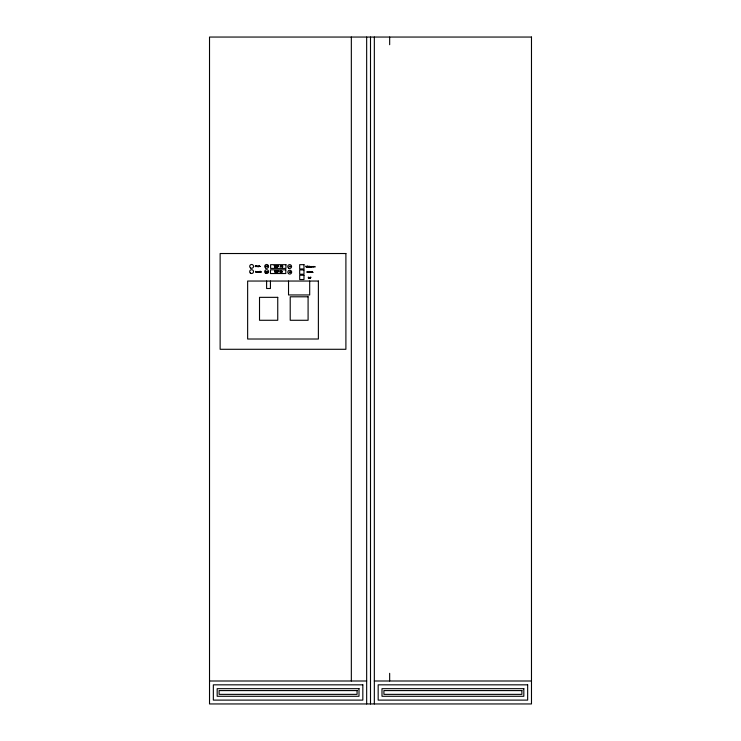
<?xml version="1.0" encoding="UTF-8"?>
<svg xmlns="http://www.w3.org/2000/svg" width="741" height="741" viewBox="0 0 741 741"><rect width="100%" height="100%" fill="white"/><g stroke="black" fill="none" stroke-linecap="round" stroke-linejoin="round"><path stroke-width="1.11" d="M266.065 266.362C267.52 266.093 264.278 266.491 265.982 266.204M256.182 266.464L256.071 266.075M256.775 272.003L256.784 271.567M313.776 266.899L313.776 266.473M267.797 266.288L268.112 266.667L267.603 266.038C265.926 267.64 267.538 264.861 267.797 266.667M258.609 272.003L258.433 271.567L258.776 272.003M261.073 272.003L260.897 271.567L261.24 272.003M309.395 266.936L309.275 266.454L309.571 266.908M311.628 266.936L311.507 266.454L311.804 266.908M314.888 266.936L314.712 266.473L315.064 266.908M267.492 271.614C265.973 273.272 267.418 270.298 268.094 272.234L267.575 271.614M275.652 272.086C274.716 270.669 277.329 270.585 275.532 270.9M276.726 272.086L276.606 270.9M277.393 271.15L277.542 271.493M277.81 272.086C276.828 270.345 279.561 270.622 278.245 271.669M280.265 272.086L280.246 270.808L281.08 270.9L281.006 272.355L281.006 270.826L280.144 270.9M277.014 265.797L276.773 266.186M282.321 266.139C283.507 265.019 281.432 267.853 282.321 266.779M281.617 271.688L281.376 272.086M281.765 271.493C281.561 270.345 281.932 272.123 281.608 271.521M275.596 272.355C277.134 272.521 275.031 272.466 275.652 271.104M280.218 272.355C281.737 272.512 279.552 272.54 280.265 271.104M277.69 270.9L278.551 270.826L278.144 271.595M274.485 266.556L274.605 267.168L274.457 265.797M274.531 266.454L274.605 265.797M277.088 266.454C277.153 268.927 276.995 264.213 277.162 266.38M282.349 266.556L282.469 267.168L282.08 265.991M282.395 266.454C282.182 264.657 283.155 267.788 282.469 266.779M257.34 272.04L257.34 271.984M255.71 266.501L255.765 266M256.367 271.752C254.885 271.308 257.924 272.79 256.469 271.567M255.877 266.075L256.386 266.075L255.877 266.464M313.1 266.473L312.489 267.093L312.924 266.473M313.369 266.63C312.6 265.843 314.453 267.853 313.471 266.473M209.518 680.998L366.665 680.998M374.335 680.998L531.482 680.998M277.69 272.28L277.81 271.104M276.606 272.28L276.754 270.9L277.004 271.299M281.765 271.688L282.015 272.28L281.765 271.891M276.374 265.797L276.374 266.038M309.192 278.116C309.275 277.227 310.173 277.977 308.358 278.005L308.358 277.097L308.728 278.005M389.664 37.05L389.664 44.719M389.664 673.328L389.664 680.998M374.335 37.05L374.335 703.95M370.5 37.05L370.5 703.95M366.665 37.05L366.665 703.95M351.336 37.05L351.336 680.998M310.247 271.845C311.183 271.91 309.534 272.493 309.719 271.567L310.136 271.762M309.692 281.043L309.692 294.955L288.527 294.955L288.527 281.043M309.053 278.005L309.053 277.384L308.858 278.005M277.421 270.882L277.467 272.355L277.393 271.688M274.985 270.9L274.837 272.28L274.837 270.9M270.437 281.043L270.437 288.499L266.603 288.499L266.603 281.043M257.071 266.389C256.386 267.418 256.525 265.019 257.071 266.389M257.748 266.315C258.155 267.594 258.294 265.593 257.757 266.251M258.878 271.808C259.23 272.79 259.674 270.66 258.878 271.808M307.524 266.714C308.043 267.964 308.191 265.473 307.524 266.714M290.342 266.482C289.916 267.788 289.675 265.389 290.342 266.482M290.546 272.206C290.101 273.503 289.842 271.113 290.546 272.206M309.238 272.16C308.747 273.466 308.617 271.058 309.238 272.16M311.22 266.788C310.729 268.122 310.553 265.686 311.22 266.788M266.047 271.854L266.547 272.123L266.047 271.854M306.542 266.714L307.043 266.982L306.542 266.714M259.165 266.315L260.128 266.436L259.165 266.315M260.295 271.808L260.665 272.169L260.295 271.808M255.589 271.688C255.673 273.142 255.636 270.363 255.589 271.688M257.155 266.315L257.59 266.64L257.173 266.251M307.478 272.077L307.913 272.41L307.478 272.077M308.071 272.077L308.506 272.41L308.071 272.077M310.701 272.077L311.137 272.41L310.701 272.077M311.294 272.077L311.729 272.41L311.294 272.077M312.433 272.077L312.869 272.41L312.433 272.077M290 266.408L290.009 266.362M255.256 266.139C255.589 267.844 256.099 264.852 255.256 266.139M289.629 266.473C288.342 266.945 289.703 266.01 289.629 266.473M289.833 272.197C288.545 272.725 289.916 271.706 289.833 272.197M265.76 266.214L265.76 266.214M265.732 271.78L265.732 271.78M307.172 272.021L307.172 272.021M265.954 271.771C265.352 273.244 265.343 270.326 265.954 271.771M307.395 272.012C306.922 273.475 306.709 270.576 307.395 272.012M312.137 266.723L312.137 266.723M314.323 266.723L314.323 266.723M312.072 272.012L312.35 272.475L312.072 272.012M257.896 271.604L257.664 272.197L258.174 272.197L257.896 271.604M310.108 277.421L309.868 278.005L310.386 278.005L310.108 277.421M310.257 266.51L309.701 267.093L310.535 267.093L310.294 266.473M275.272 267.195C275.735 268.085 275.383 263.287 275.272 267.195M276.356 267.195L276.3 265.723L276.356 267.195M277.43 267.195C276.68 266.528 278.329 264.556 278.245 266.38C278.116 264.972 276.764 265.963 277.43 267.195M280.626 265.723C280.376 269.344 280.005 265.13 280.607 265.695M281.71 265.723C282.386 269.029 280.728 264.546 281.682 265.695M274.244 265.621L274.902 265.695L274.244 265.621M275.319 266.408L275.985 266.482L275.319 266.408M276.699 266.51L276.625 267.168L276.745 266.556M277.486 266.408L278.144 266.482L277.486 266.408M274.615 270.734L275.281 270.808L274.615 270.734M275.698 271.521L276.365 271.595L275.698 271.521M277.078 271.614L277.153 272.28L277.078 271.614M281.691 271.614C281.784 273.725 281.626 269.335 281.747 271.669M531.482 37.05L209.518 37.05L209.518 703.95L531.482 703.95L531.482 37.05M345.899 253.524L220.133 253.524L220.133 349.289L345.899 349.289L345.899 253.524M285.933 264.685L270.604 264.685L270.604 268.399L285.933 268.399L285.933 264.685M303.977 264.667L299.688 264.667L299.688 268.955L303.977 268.955L303.977 264.667M259.017 265.797L258.813 266.704L259.017 265.797M306.014 266.186C305.551 267.825 306.931 266.408 306.014 266.186M307.404 266.139L307.209 267.093L307.404 266.139M309.006 266.186L308.654 267.093L309.006 266.186M285.804 269.817L270.474 269.817L270.474 273.531L285.804 273.531L285.804 269.817M303.977 269.937L299.688 269.937L299.688 274.226L303.977 274.226L303.977 269.937M260.147 271.289L259.943 272.197L260.147 271.289M303.977 275.244L299.688 275.244L299.688 279.533L303.977 279.533L303.977 275.244M310.748 277.217L310.553 278.005L310.748 277.217M318.38 281.043L247.642 281.043L247.642 339.017L318.38 339.017L318.38 281.043M308.089 296.798L290.213 296.798L290.213 320.279L308.089 320.279L308.089 296.798M277.745 297.345L259.517 297.345L259.517 320.279L277.745 320.279L277.745 297.345M362.831 684.832L213.343 684.832L213.343 700.115L362.831 700.115L362.831 684.832M527.657 684.832L378.169 684.832L378.169 700.115L527.657 700.115L527.657 684.832M359.005 688.667L217.178 688.667L217.178 696.281L359.005 696.281L359.005 688.667M523.822 688.667L381.995 688.667L381.995 696.281L523.822 696.281L523.822 688.667M357.088 690.584L219.095 690.584L219.095 694.363L357.088 694.363L357.088 690.584M521.905 690.584L383.912 690.584L383.912 694.363L521.905 694.363L521.905 690.584M250.634 268.029A1.917 1.917 0 0 0 253.524 266.408A1.917 1.917 0 0 0 250.68 264.704A1.917 1.917 0 0 0 250.634 268.029M250.254 272.957A1.917 1.917 0 0 0 253.459 272.095A1.917 1.917 0 0 0 251.116 269.752A1.917 1.917 0 0 0 250.254 272.957M265.686 268.038A1.917 1.917 0 0 0 268.566 266.38A1.917 1.917 0 0 0 265.686 264.722A1.917 1.917 0 0 0 265.686 268.038M265.287 272.957A1.917 1.917 0 0 0 268.492 272.095A1.917 1.917 0 0 0 266.149 269.752A1.917 1.917 0 0 0 265.287 272.957M288.712 268.205A1.917 1.917 0 0 0 291.584 266.547A1.917 1.917 0 0 0 288.712 264.88A1.917 1.917 0 0 0 288.712 268.205M288.499 273.586A1.917 1.917 0 0 0 291.639 272.493A1.917 1.917 0 0 0 289.12 270.326A1.917 1.917 0 0 0 288.499 273.586"/></g></svg>
